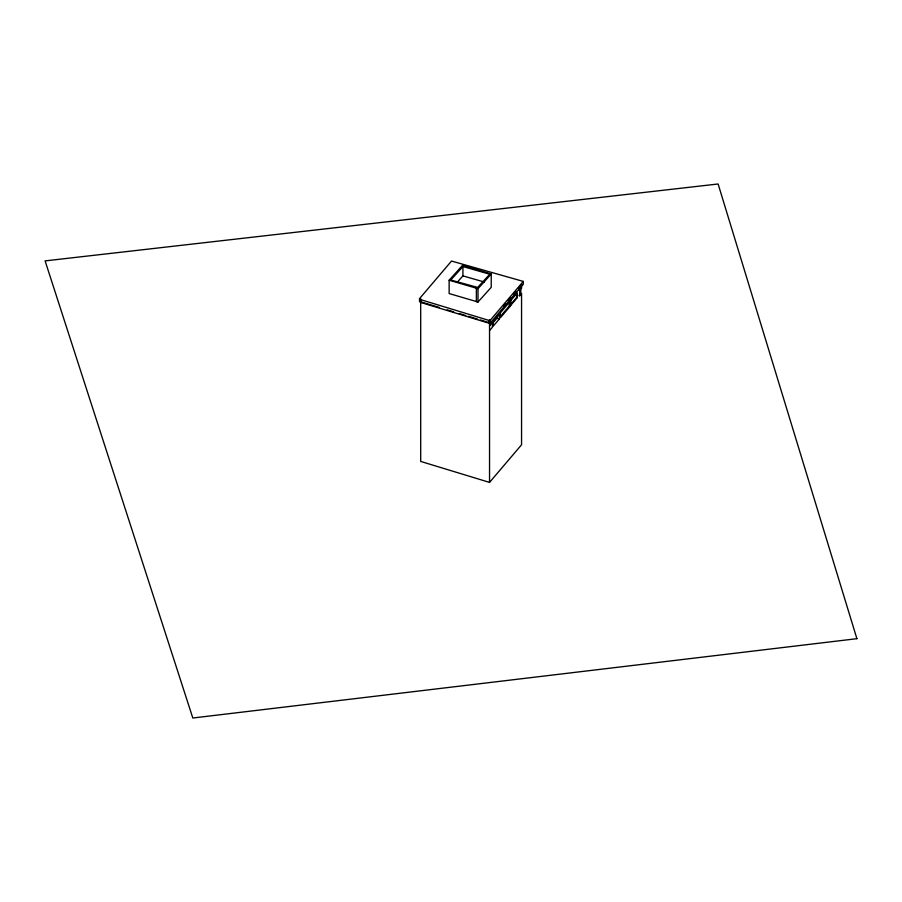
<?xml version="1.0" encoding="UTF-8"?>
<svg xmlns="http://www.w3.org/2000/svg" width="902" height="902" viewBox="0 0 902 902"><rect width="100%" height="100%" fill="white"/><g stroke="black" fill="none" stroke-linecap="round" stroke-linejoin="round"><path stroke-width="1.35" d="M419.509 298.652L451.519 261.05L523.284 281.413L523.284 284.209L489.854 323.48L420.219 302.294L420.693 298.99L419.509 298.652L419.509 301.437L439.229 307.424M489.854 323.48L489.854 320.695L523.284 281.413M503.767 306.026L505.548 303.94M508.221 300.806L510.893 297.671M513.554 294.526L516.226 291.391M518.898 288.257L521.559 285.122L521.559 288.042L519.721 290.196L519.721 295.8L518.966 295.574L520.804 293.421L520.804 287.828L521.559 288.042M512.629 297.389L515.019 294.559M510.882 305.18L510.882 300.389L517.274 292.868L517.274 297.649L510.882 305.18L510.228 304.989L516.62 297.468L516.62 293.883M489.538 326.005L492.413 322.623L492.413 327.212L489.538 330.594M493.371 322.431L496.878 318.327L496.878 315.925M500.328 316.534L509.28 306.015L509.28 301.065L510.171 301.324L500.328 312.893L500.328 317.842L510.171 306.274L510.228 300.208L510.882 300.389M499.302 319.015L493.191 326.208L493.191 321.394L499.302 314.212L499.302 319.015L496.878 318.327M519.721 295.8L521.559 293.635L520.804 293.421M420.693 298.99L420.693 461.429L489.538 482.401L521.559 444.776L521.559 293.635M491.229 273.982L478.004 288.674L478.004 302.001L449.14 293.556L449.14 280.229L462.523 265.368L491.229 273.982L491.229 287.321L477.756 302.283L476.369 301.516L476.369 288.189M462.918 266.541L450.752 280.026L477.654 287.422L489.797 274.219L462.918 266.541L462.918 275.899L457.303 282.123M521.739 284.908L522.506 285.122M518.966 289.982L519.721 290.196M516.62 297.468L517.274 297.649M509.28 306.015L510.171 306.274M489.854 320.695L420.219 299.509M462.918 275.899L484.419 282.044M449.14 280.229L478.004 288.674M447.166 309.848L453.785 311.867M459.084 313.479L465.703 315.497M468.352 316.298L477.62 319.128M480.27 319.928L489.538 322.758L489.538 482.401M489.538 319.962L489.053 323.277L489.538 319.962M856.9 638.684L192.814 718.015L45.1 260.892L718.116 183.985L856.9 638.684"/></g></svg>
